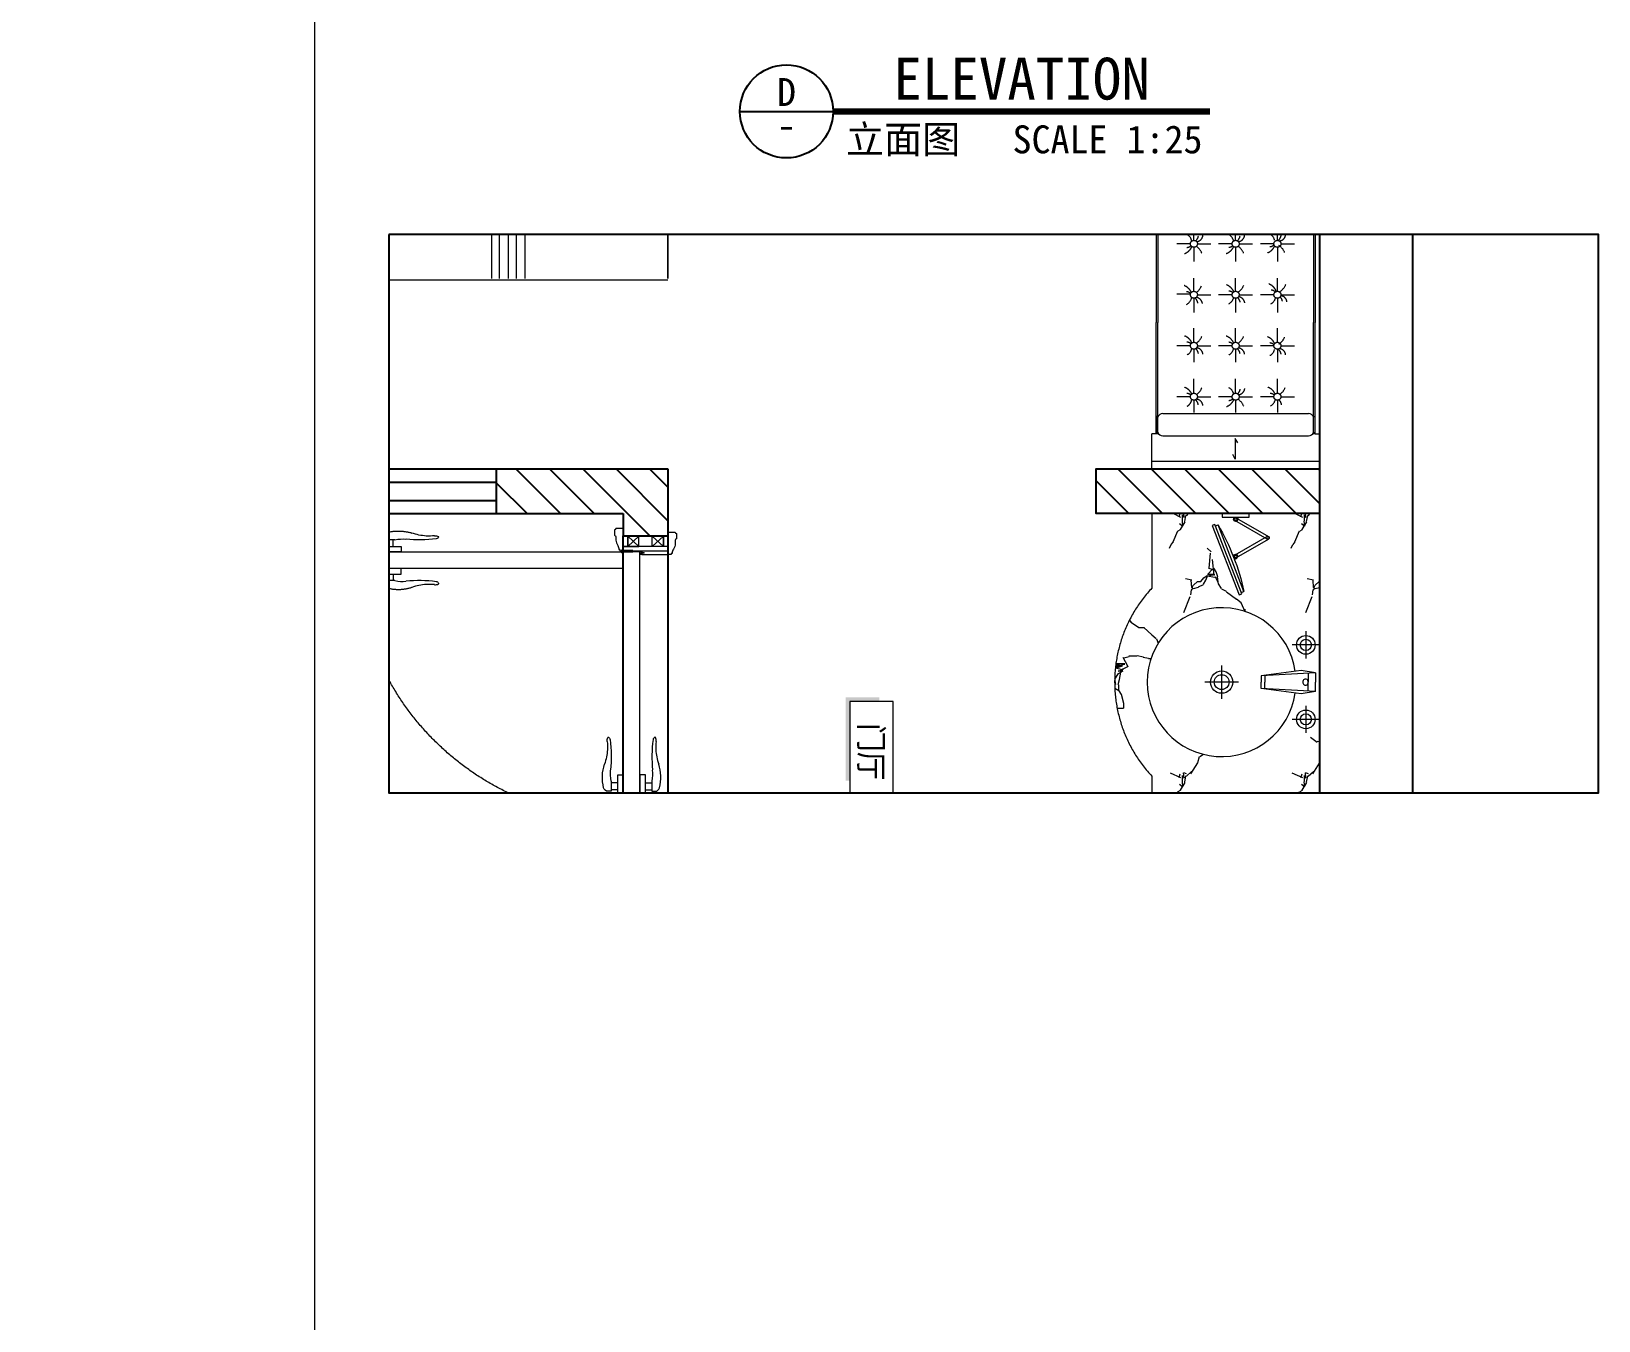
# Model space of a CAD drawing. Header units: millimetres. Extents: x 3162 to 221128, y -144913 to 11496.
# Drawn here: x 174537 to 178747, y -47414 to -43951 of the extents above; entities that cross this region are included whole.
import ezdxf
from ezdxf.enums import TextEntityAlignment as Align
from ezdxf.xclip import XClip

# ---------------------------------------------------------------- set-up
doc = ezdxf.new("R2010")
doc.units = ezdxf.units.MM
doc.header["$LTSCALE"] = 10
doc.header["$XCLIPFRAME"] = 2
for name, pattern in [('ACAD_ISO03W100', [30, 12, -18]), ('DASH', [8.89, 6.35, -2.54]), ('DOTE', [61.468, 50.8, -5.08, 0.508, -5.08]), ('HIDDEN', [9.525, 6.35, -3.175])]:
    doc.linetypes.add(name, pattern=pattern)
for name, color, linetype, lineweight in [('Drawing【图框、表格】', 150, 'Continuous', 0), ('FC-Doorsill【门槛线】', 8, 'Continuous', 0), ('FF-Door【门】', 51, 'Continuous', 0), ('FF-FIXT【洁具】', 31, 'Continuous', 0), ('FF-MT【门套】', 20, 'Continuous', 0), ('FF-Text【平面文字】', 2, 'Continuous', 0), ('FF-【活动成品家具】', 51, 'Continuous', 0), ('Hidden【虚线】', 136, 'DASH', 0)]:
    doc.layers.add(name, color=color, linetype=linetype, lineweight=lineweight)
doc.layers.add('WALL_NEW【新建墙体】', color=4, linetype='Continuous')
doc.layers.add('WALL【墙体】', color=7, linetype='Continuous')
doc.styles.add('文字', font='')
doc.styles.add('线上图名', font='simhei.ttf')
doc.styles.add('线下图名', font='simhei.ttf')
doc.styles.get('文字').set_extended_font_data('SimSun')

# ---------------------------------------------------------------- blocks, each defined once
blk = doc.blocks.new('*U173')
at = {"color": 2, "linetype": 'Continuous'}
blk.add_line((-27.26, 0), (-17.26, 0), dxfattribs=at)
blk.add_lwpolyline([(-17.26, 0, 0.7, 0.7, 0), (23.26, 0, 0.75, 0.75, 0)], format="xyseb", dxfattribs=at)
at = {"color": 150, "linetype": 'Continuous'}
blk.add_circle((-22.26, 0), 5, dxfattribs=at)
at = {"color": 2, "style": '线上图名', "flags": 8}
blk.add_attdef('EXISTING_PLAN', text='', height=4.5, dxfattribs=at).set_placement((3, 1.27), align=Align.CENTER)
at = {"color": 2, "style": '线下图名', "flags": 8}
blk.add_attdef('编号', text='', height=3, dxfattribs=at).set_placement((-22.26, 2.08), align=Align.MIDDLE)
blk.add_attdef('图号', text='', height=3, dxfattribs=at).set_placement((-22.26, -3.86), align=Align.BOTTOM_CENTER)
blk.add_attdef('图名1', text='', height=3, dxfattribs=at).set_placement((-15.86, -1.5), align=Align.TOP_LEFT)
blk.add_attdef('比例1', text='', height=3, dxfattribs=at).set_placement((22.44, -1.5), align=Align.TOP_RIGHT)
blk = doc.blocks.new('1500平10100181')
at = {"ltscale": 300}
for p, q in [((-1270.6, 991.6), (-770.6, 991.6)), ((-1270.6, 491.6), (-1270.6, 991.6)), ((-770.6, 991.6), (-770.6, 491.6)), ((-749, 1000), (603.1, 1000)), ((-749, 1000), (-749, 374.1)), ((603.1, 1000), (603.1, 320.9)), ((603.1, 1000), (603.1, 345.9)), ((-770.6, 491.6), (-1270.6, 491.6)), ((-1270.6, 491.6), (-770.6, 491.6)), ((-749, 374.1), (-775.9, 311.5)), ((-775.9, 311.5), (-740.1, 257.9)), ((-749, 271.3), (-749, -1000)), ((638.5, 243.1), (606, 239.9)), ((606, 239.9), (606, -999.7)), ((-749, -1000), (603.1, -1000)), ((603.1, -1000), (-749, -1000))]:
    blk.add_line(p, q, dxfattribs=at)
at = {"color": 8}
for p, q in [((-770.6, 491.6), (-770.6, 991.6)), ((-1020.6, 966.9), (-1020.6, 516.3)), ((-749, 958.2), (603.1, 958.2)), ((-570, 910.6), (-278, 946.4)), ((-278, 946.4), (-137.7, 883.8)), ((-39.2, 937.4), (32.4, 892.7)), ((-39.2, 937.4), (77.1, 928.5)), ((-39.2, 901.6), (-39.2, 937.4)), ((77.1, 928.5), (369.1, 964.2)), ((369.1, 964.2), (517.3, 901.6)), ((517.3, 901.6), (580, 928.5)), ((580, 928.5), (535.2, 758.6)), ((-686.4, 883.8), (-686.4, 919.5)), ((-686.4, 919.5), (-614.8, 874.8)), ((-686.4, 919.5), (-570, 910.6)), ((-137.7, 883.8), (-75, 910.6)), ((-75, 910.6), (-119.8, 740.7)), ((-21.3, 687.1), (-39.2, 901.6)), ((-668.5, 669.2), (-686.4, 883.8)), ((535.2, 758.6), (562.1, 561.9)), ((-1254.7, 741.6), (-786.5, 741.6)), ((-119.8, 740.7), (-92.9, 544)), ((-57.5, 551.6), (-21.3, 687.1)), ((-704.3, 535), (-668.5, 669.2)), ((-605.8, 587.2), (-703.4, 538.5)), ((-155.6, 552.9), (-516.3, 544)), ((-92.9, 544), (-155.6, 552.9)), ((14.5, 561.9), (-93.5, 548.4)), ((16.7, 588.7), (-72.8, 544)), ((130.8, 561.9), (14.5, 561.9)), ((560.7, 572.1), (130.8, 561.9)), ((486.3, 572.7), (485.7, 570.5)), ((562.1, 561.9), (486.3, 572.7)), ((-749, 383), (606.9, 508.2)), ((-632.7, 544), (-704.3, 535)), ((-516.3, 544), (-632.7, 544)), ((606.9, 508.2), (-48.2, 365.2)), ((-740.1, 257.9), (172.2, 347.3)), ((603.1, 345.9), (603.1, 320.9)), ((378.1, 329.4), (615.8, 320.5)), ((603.1, 320.9), (616.4, 320.9)), ((616.4, 320.9), (638.5, 243.1)), ((633.7, 248.9), (-740.1, 168.4)), ((-740.1, 168.4), (-360.8, 213.2)), ((229.7, -1000), (229.7, 227.8)), ((250.5, -1000), (250.5, 228.9)), ((274.6, -1000), (274.6, 230.2)), ((295.4, -1000), (295.4, 231.3)), ((319.4, -1000), (319.4, 232.6)), ((-320.9, -1000), (-320.9, 186.7)), ((-300.1, -1000), (-300.1, 187.8)), ((-276, -1000), (-276, 189)), ((-255.2, -1000), (-255.2, 190.1)), ((-231.2, -1000), (-231.2, 191.4)), ((-749, -526.3), (603.1, -526.3)), ((-749, -547.1), (603.1, -547.1)), ((-749, -571.3), (603.1, -571.3)), ((-749, -592.1), (603.1, -592.1)), ((-749, -616), (603.1, -616))]:
    blk.add_line(p, q, dxfattribs=at)
for radius in [175, 72.2]:
    blk.add_circle((-1020.6, 741.6), radius, dxfattribs=at)
blk = doc.blocks.new('hlw_3_1200_120')
for p, q in [((-0.5, 0.05), (0.5, 0.05)), ((-0.5, -0.05), (0.5, -0.05))]:
    blk.add_line(p, q)
at = {"linetype": 'HIDDEN', "ltscale": 15}
for p, q in [((-0.5, 0.0208), (0.5, 0.0208)), ((-0.5, -0.0208), (0.5, -0.0208))]:
    blk.add_line(p, q, dxfattribs=at)
blk = doc.blocks.new('贵妃椅22')
for p, q in [((100, 0), (100, 600)), ((100, 600), (228.7, 600)), ((127.1, 600), (127.1, 0)), ((228.7, 600), (228.7, 585)), ((228.7, 585), (228.7, 585)), ((228.7, 585), (825, 585)), ((228.7, 585), (228.7, 576)), ((234, 579), (287.5, 579)), ((244.8, 579), (825, 579)), ((1223.7, 585), (825, 585)), ((1164.9, 579), (825, 579)), ((1218.4, 579), (1164.9, 579)), ((1350, 600), (1223.7, 600)), ((1223.7, 585), (1223.7, 600)), ((1223.7, 585), (1223.7, 585)), ((1223.7, 585), (1223.7, 576)), ((1322.9, 600), (1322.9, 0)), ((1350, 0), (1350, 600)), ((243.4, 15), (825, 15)), ((244.8, 21), (825, 21)), ((1164.9, 21), (825, 21)), ((1223.7, 15), (825, 15)), ((1218.2, 21), (1164.9, 21)), ((1223.7, 24), (1223.7, 15)), ((1223.7, 15), (1223.7, 0)), ((100, 0), (228.7, 0)), ((1350, 0), (1223.7, 0))]:
    blk.add_line(p, q)
at = {"color": 8, "ltscale": 150}
for p, q in [((220.9, 39.5), (220.9, 560.5)), ((300.9, 39.5), (300.9, 560.5)), ((1151.5, 39.5), (1151.5, 560.5)), ((1231.6, 39.5), (1231.6, 560.5)), ((158.9, 307.5), (142.9, 298.6)), ((142.9, 298.6), (208.4, 298.6)), ((208.4, 298.6), (192.4, 289.7)), ((1256.3, 307.5), (1240.3, 298.6)), ((1240.3, 298.6), (1314.6, 298.6)), ((1314.6, 298.6), (1298.6, 289.7))]:
    blk.add_line(p, q, dxfattribs=at)
at = {"color": 8, "linetype": 'HIDDEN', "ltscale": 150}
for p, q in [((361.2, 462), (361.2, 510.4)), ((543.7, 462), (543.7, 510.4)), ((726.2, 462), (726.2, 510.4)), ((908.7, 462), (908.7, 510.4)), ((1091.2, 462), (1091.2, 510.4)), ((348.7, 449.5), (304.9, 449.5)), ((373.7, 449.5), (424.7, 449.5)), ((531.2, 449.5), (484.8, 449.5)), ((556.2, 449.5), (607.2, 449.5)), ((713.7, 449.5), (667.3, 449.5)), ((738.7, 449.5), (789.8, 449.5)), ((896.2, 449.5), (845.2, 449.5)), ((921.2, 449.5), (967.6, 449.5)), ((1078.7, 449.5), (1027.7, 449.5)), ((1103.7, 449.5), (1147.6, 449.5)), ((361.2, 437), (361.2, 388.8)), ((543.7, 437), (543.7, 388.8)), ((726.2, 437), (726.2, 388.8)), ((908.7, 437), (908.7, 388.8)), ((1091.2, 437), (1091.2, 388.8)), ((361.2, 312.5), (361.2, 360.8)), ((543.7, 312.5), (543.7, 360.8)), ((726.2, 312.5), (726.2, 360.8)), ((908.7, 312.5), (908.7, 360.8)), ((1091.2, 312.5), (1091.2, 360.8)), ((348.7, 300), (304.9, 300)), ((361.2, 287.5), (361.2, 239.1)), ((373.7, 300), (424.7, 300)), ((531.2, 300), (484.8, 300)), ((543.7, 287.5), (543.7, 239.1)), ((556.2, 300), (607.2, 300)), ((713.7, 300), (667.3, 300)), ((726.2, 287.5), (726.2, 239.1)), ((738.7, 300), (789.8, 300)), ((896.2, 300), (845.2, 300)), ((908.7, 287.5), (908.7, 239.1)), ((921.2, 300), (967.6, 300)), ((1078.7, 300), (1027.7, 300)), ((1091.2, 287.5), (1091.2, 239.1)), ((1103.7, 300), (1147.6, 300)), ((361.2, 163), (361.2, 211.2)), ((543.7, 163), (543.7, 211.2)), ((726.2, 163), (726.2, 211.2)), ((908.7, 163), (908.7, 211.2)), ((1091.2, 163), (1091.2, 211.2)), ((348.7, 150.5), (304.9, 150.5)), ((361.2, 138), (361.2, 89.6)), ((373.7, 150.5), (424.7, 150.5)), ((531.2, 150.5), (484.8, 150.5)), ((543.7, 138), (543.7, 89.6)), ((556.2, 150.5), (607.2, 150.5)), ((713.7, 150.5), (667.3, 150.5)), ((724.6, 138), (724.6, 89.6)), ((738.7, 150.5), (789.8, 150.5)), ((896.2, 150.5), (845.2, 150.5)), ((908.7, 138), (908.7, 89.6)), ((921.2, 150.5), (967.6, 150.5)), ((1078.7, 150.5), (1027.7, 150.5)), ((1091.2, 138), (1091.2, 89.6)), ((1103.7, 150.5), (1147.6, 150.5))]:
    blk.add_line(p, q, dxfattribs=at)
at = {"linetype": 'HIDDEN', "ltscale": 150}
for p, q in [((228.7, 24), (228.7, 15)), ((243.4, 15), (228.7, 15)), ((228.7, 15), (228.7, 0)), ((234.2, 21), (287.5, 21))]:
    blk.add_line(p, q, dxfattribs=at)
for points in [[(234.2, 585), (234.2, 585), (287.5, 585)], [(1218.2, 585), (1218.2, 585), (1164.9, 585)], [(1164.9, 15), (1164.9, 15), (1218.2, 15)]]:
    blk.add_lwpolyline(points)
blk.add_lwpolyline([(287.5, 15), (287.5, 15), (234.2, 15)], dxfattribs=at)
at = {"color": 8, "linetype": 'HIDDEN', "ltscale": 150}
for centre in [(361.2, 449.5), (543.7, 449.5), (726.2, 449.5), (908.7, 449.5), (1091.2, 449.5), (361.2, 300), (543.7, 300), (726.2, 300), (908.7, 300), (1091.2, 300), (361.2, 150.5), (543.7, 150.5), (726.2, 150.5), (908.7, 150.5), (1091.2, 150.5)]:
    blk.add_circle(centre, 12.5, dxfattribs=at)
at = {"color": 8, "ltscale": 150}
for centre, start, end in [((241, 560.1), 110.2225, 178.8395), ((280.7, 560.1), 1.1605, 69.7775), ((1171.7, 560.1), 110.2225, 178.8395), ((1211.4, 560.1), 1.1605, 69.7775), ((1171.7, 39.9), 181.1605, 249.7775), ((1211.4, 39.9), 290.2225, 358.8395)]:
    blk.add_arc(centre, 20.1, start, end, dxfattribs=at)
for centre, radius, start, end in [((235.4, 582), 3.24, 111.9991, 248.0009), ((287.1, 582), 3.03, 278.6164, 81.3836), ((1165.4, 582), 3.03, 98.6164, 261.3836), ((1217, 582), 3.24, 291.9991, 68.0009), ((1216.6, 18), 3.38, 297.5622, 62.4378)]:
    blk.add_arc(centre, radius, start, end)
at = {"color": 8, "linetype": 'HIDDEN', "ltscale": 150}
for centre, radius, start, end in [((293.3, 410.9), 75.5, 38.7826, 66.1947), ((390, 458.6), 25.2, 96.8606, 173.3873), ((390.7, 435.6), 32.3, 100.3351, 132.5443), ((508.5, 454), 25.2, 6.6127, 83.1394), ((507.7, 431), 32.3, 45.2011, 79.6649), ((591.1, 430.5), 47.7, 110.1645, 149.5653), ((665.5, 423.9), 60.6, 33.1364, 67.7212), ((754.6, 458.7), 25.2, 96.8606, 173.3873), ((755.4, 435.7), 32.3, 100.3351, 132.3103), ((861.3, 430.5), 47.7, 30.4347, 69.8355), ((943.9, 454), 25.2, 96.8606, 173.3873), ((944.7, 431), 32.3, 100.3351, 134.7989), ((1042.3, 432.3), 47.7, 33.0642, 69.8355), ((1125.7, 432.7), 32.3, 100.3351, 134.7989), ((364.3, 403.1), 44.6, 109.3862, 160.2225), ((364.4, 426.8), 19.7, 131.0371, 180.2276), ((361.9, 413), 31.4, 26.9285, 71.7471), ((536.6, 408.3), 31.4, 101.2702, 153.0715), ((533.6, 422.1), 20.2, 0.0573, 44.8765), ((534.1, 398.4), 44.6, 19.79, 67.6956), ((728.8, 403.3), 44.4, 108.8945, 160.2612), ((728.9, 427), 19.6, 130.1019, 180.3339), ((730.6, 412), 31.4, 26.9285, 78.7298), ((918.3, 398.4), 44.6, 112.3044, 160.21), ((918.9, 422.1), 20.2, 135.1235, 179.9427), ((915.8, 408.3), 31.4, 26.9285, 78.7298), ((1099.3, 400.2), 44.6, 112.3044, 160.21), ((1099.9, 423.8), 20.2, 135.1235, 179.9427), ((1093.3, 407.1), 35.9, 28.5639, 77.2041), ((367, 252.4), 44.6, 112.3044, 160.21), ((310, 284.5), 47.7, 30.4347, 69.8355), ((367.5, 276), 20.2, 135.1235, 179.9427), ((392.6, 307.9), 25.2, 96.8606, 173.3873), ((393.4, 284.9), 32.3, 100.3351, 134.7989), ((364.5, 262.2), 31.4, 26.9285, 78.7298), ((539, 261.3), 31.4, 101.2702, 153.0715), ((510.9, 306.9), 25.2, 6.6127, 83.1394), ((510.1, 283.9), 32.3, 45.2011, 79.6649), ((535.9, 275), 20.2, 0.0573, 44.8765), ((593.5, 283.5), 47.7, 110.1645, 149.5653), ((536.5, 251.4), 44.6, 19.79, 67.6956), ((732.6, 251.9), 44.6, 112.3044, 160.21), ((675.7, 284), 47.7, 30.4347, 69.8355), ((733.2, 275.6), 20.2, 135.1235, 179.9427), ((758.3, 307.5), 25.2, 96.8606, 173.3873), ((759, 284.5), 32.3, 100.3351, 134.7989), ((730.2, 261.8), 31.4, 26.9285, 78.7298), ((915.9, 251.4), 44.6, 112.3044, 160.21), ((858.9, 283.5), 47.7, 30.4347, 69.8355), ((916.5, 275), 20.2, 135.1235, 179.9427), ((941.5, 306.9), 25.2, 96.8606, 173.3873), ((942.3, 283.9), 32.3, 100.3351, 134.7989), ((913.5, 261.3), 31.4, 26.9285, 78.7298), ((1087.3, 261.8), 31.4, 101.2702, 153.0715), ((1059.2, 307.5), 25.2, 6.6127, 83.1394), ((1058.4, 284.5), 32.3, 45.2011, 79.6649), ((1084.2, 275.6), 20.2, 0.0573, 44.8765), ((1141.8, 284), 47.7, 110.1645, 149.5653), ((1084.8, 251.9), 44.6, 19.79, 67.6956), ((295.9, 101.3), 82.6, 44.6784, 65.6546), ((396.1, 155.2), 25.2, 96.8606, 173.3873), ((511.2, 157.6), 25.2, 6.6127, 83.1394), ((593.8, 134.1), 47.7, 110.1645, 149.5653), ((678.1, 132.3), 47.7, 34.4668, 69.8355), ((760.7, 155.8), 25.2, 96.8606, 173.3873), ((858.7, 134.1), 47.7, 30.4347, 69.8355), ((941.3, 157.6), 25.2, 96.8606, 173.3873), ((1044.2, 137), 44.5, 30.4146, 70.5571), ((1125.2, 157.6), 25.2, 96.8606, 173.3873), ((370.5, 99.7), 44.6, 112.3044, 160.21), ((366.9, 124.2), 16.1, 119.5243, 182.9039), ((361.2, 103.8), 40.3, 29.8041, 75.717), ((396.9, 132.2), 32.3, 100.3351, 134.7989), ((539.2, 111.9), 31.4, 101.2702, 153.0715), ((510.4, 134.6), 32.3, 45.2011, 79.6649), ((536.2, 125.7), 20.2, 0.0573, 44.8765), ((536.8, 102), 44.6, 19.79, 67.6956), ((735.1, 100.2), 44.6, 112.9635, 160.21), ((735.7, 123.9), 20.2, 135.1235, 179.9427), ((727.1, 105.5), 38.5, 29.3365, 76.332), ((761.5, 132.8), 32.3, 100.3351, 134.7989), ((915.6, 102), 44.6, 112.3044, 160.21), ((916.2, 125.7), 20.2, 135.1235, 179.9427), ((942, 134.6), 32.3, 100.3351, 134.7989), ((913.2, 111.9), 31.4, 26.9285, 78.7298), ((1099.6, 102), 44.6, 114.1123, 160.21), ((1098.7, 126), 18.8, 134.7158, 180.8182), ((1098.2, 112.8), 30.1, 26.3241, 84.5443), ((1127.3, 130.8), 36.2, 101.2816, 134.234), ((241, 39.9), 20.1, 181.1605, 249.7775), ((280.7, 39.9), 20.1, 290.2225, 358.8395)]:
    blk.add_arc(centre, radius, start, end, dxfattribs=at)
at = {"linetype": 'HIDDEN', "ltscale": 150}
for centre, radius, start, end in [((235.8, 18), 3.38, 117.5622, 242.4378), ((287, 18), 3.04, 279.6337, 80.3663), ((1165.4, 18), 3.04, 99.6337, 260.3663)]:
    blk.add_arc(centre, radius, start, end, dxfattribs=at)
blk = doc.blocks.new('*U51')
at = {"color": 150}
blk.add_lwpolyline([(-5.38, -2.34), (5.38, -2.34), (5.38, 2.33), (-5.38, 2.33), (-5.38, -2.34)], dxfattribs=at)
at = {"color": 150, "ltscale": 4}
for points in [[(-5.38, 0.83), (-5.83, 0.83), (-5.38, -2.34), (-5.83, -2.79)], [(3.13, -2.34), (3.13, -2.79), (-5.38, -2.34), (-5.83, -2.79)]]:
    blk.add_solid(points, dxfattribs=at)
at = {"color": 2, "ltscale": 4, "style": '文字', "width": 0.9, "flags": 8}
blk.add_attdef('功能区文字', text='', height=2.5, dxfattribs=at).set_placement((0.01, -0.03), align=Align.MIDDLE_CENTER)
blk = doc.blocks.new('洗手台40')
at = {"color": 8}
for p, q in [((231.3, 300), (158.3, 300)), ((194.8, 336.5), (194.8, 263.5)), ((-31.3, 245.1), (-31.3, 154.9)), ((182.2, 231.4), (74.6, 216.7)), ((221.1, 225), (74.6, 216.7)), ((74.6, 216.7), (74.6, 200)), ((84.7, 217.2), (84.7, 200)), ((221.1, 225), (182.2, 231.4)), ((201.4, 223.9), (201.4, 200)), ((221.1, 225), (221.1, 200)), ((13.8, 200), (-76.3, 200)), ((74.6, 183.3), (74.6, 200)), ((221.1, 175), (74.6, 183.3)), ((182.2, 168.6), (74.6, 183.3)), ((84.7, 182.8), (84.7, 200)), ((221.1, 175), (182.2, 168.6)), ((201.4, 176.1), (201.4, 200)), ((221.1, 175), (221.1, 200)), ((194.8, 136.5), (194.8, 63.5)), ((231.3, 100), (158.3, 100))]:
    blk.add_line(p, q, dxfattribs=at)
for centre, radius in [((194.8, 300), 25), ((194.8, 300), 15), ((-31.3, 200), 30), ((-31.3, 200), 20), ((194.8, 100), 25), ((194.8, 100), 15)]:
    blk.add_circle(centre, radius, dxfattribs=at)
blk.add_arc((-31.3, 200), 200, 8.4238, 351.5762)
for centre, start, end in [((194, 201.2), 350.5252, 189.4748), ((194, 198.8), 170.5252, 9.4748)]:
    blk.add_arc(centre, 7.19, start, end, dxfattribs=at)
blk = doc.blocks.new('刮须镜平面')
at = {"color": 0, "ltscale": 0.4}
for p, q in [((-118.2, 1.9), (-68.3, 88.4)), ((-61.6, 84.6), (-111.6, -1.9)), ((-68.3, 84.6), (-18.3, -1.9)), ((-11.7, 1.9), (-61.6, 88.4)), ((-218.4, 9.3), (-215.7, 16.4)), ((-32.2, -63), (-218.4, 9.3)), ((-215.7, 16.4), (-29.4, -55.8)), ((-212.1, 15), (-209.3, 22.2)), ((-209.3, 22.2), (-30.2, -47.3)), ((-122.3, -3.3), (-120.3, 2.1)), ((-9.2, 5.8), (-15, 5.8)), ((-9.2, 36.5), (0, 36.5)), ((-9.2, -36.5), (-9.2, 36.5)), ((0, 36.5), (0, -36.5)), ((-111.6, -7.5), (-109.5, -2.1)), ((-9.2, -5.8), (-15, -5.8)), ((0, -36.5), (-9.2, -36.5)), ((-33, -54.4), (-30.2, -47.3)), ((-29.4, -55.8), (-32.2, -63))]:
    blk.add_line(p, q, dxfattribs=at)
for centre in [(-64.9, 86.5), (-114.9, 0), (-15, 0)]:
    blk.add_circle(centre, 3.07, dxfattribs=at)
for centre, radius, start, end in [((-64.9, 86.5), 3.84, 30, 210), ((-64.9, 86.5), 3.84, 330, 150), ((-335.4, -568.2), 603.7, 59.6373, 77.9472), ((-114.9, 0), 5.76, 338.7922, 158.7922), ((-114.9, 0), 3.84, 150, 330), ((-15, 0), 5.76, 90, 270), ((-15, 0), 3.84, 210, 30)]:
    blk.add_arc(centre, radius, start, end, dxfattribs=at)
blk = doc.blocks.new('门套线03')
at = {"ltscale": 100}
blk.add_lwpolyline([(60, 0), (60, 19.7, -0.339185), (56.6, 23.1), (42, 23.1, -0.360475), (38.5, 19.7), (29.2, 19.7, 0.137802), (14.5, 14.7, -0.16589), (3.4, 11.9), (3.4, 8.7), (0, 8.7), (0, 0)], format="xyb", close=True, dxfattribs=at)
blk = doc.blocks.new('HL_Door_Hinge')
at = {"color": 0, "linetype": 'DOTE', "ltscale": 0.04}
for p, q in [((-4, 3), (4, 3)), ((0, -1), (0, 7))]:
    blk.add_line(p, q, dxfattribs=at)
at = {"color": 0, "linetype": 'DASH', "ltscale": 5}
for p, q in [((-2, -26), (-2, 0.8)), ((-0.5, -26), (-0.5, 0)), ((0.5, -26), (0.5, 0)), ((2, -26), (2, 0.8)), ((-0.5, -26), (-2, -26)), ((0.5, -26), (2, -26))]:
    blk.add_line(p, q, dxfattribs=at)
for radius in [3, 2]:
    blk.add_circle((0, 3), radius, dxfattribs=at)
blk = doc.blocks.new('HL_Door_Seal')
at = {"color": 0}
for p, q in [((5, 0), (-5, 0)), ((-1, 6), (-0.5, 6.5)), ((-1, 6), (-0.5, 6)), ((-1, 5.5), (-0.5, 6)), ((-1, 5.5), (-0.5, 5.5)), ((-1, 5), (-0.5, 5.5)), ((-1, 4.5), (-0.5, 5)), ((-1, 5), (-0.5, 5)), ((-1, 4.5), (-0.5, 4.5)), ((-1, 4), (-0.5, 4.5)), ((-1, 4), (-0.5, 4)), ((-1, 3.5), (-0.5, 4)), ((-1, 3.5), (-0.5, 3.5)), ((-1, 3), (-0.5, 3.5)), ((-1, 3), (-0.5, 3)), ((-1, 2.5), (-0.5, 3)), ((-1, 2.5), (-0.5, 2.5)), ((-1, 2), (-0.5, 2.5)), ((-1, 2), (-0.5, 2)), ((-1, 1.5), (-0.5, 2)), ((-1, 1.5), (-0.5, 1.5)), ((-1, 1), (-0.5, 1.5)), ((-1, 1), (-0.5, 1)), ((-1, 0.5), (-0.5, 1)), ((-1, 0.5), (-0.5, 0.5)), ((-1, 0), (-0.5, 0.5)), ((-0.5, 6.5), (0.5, 6.5)), ((1, 6), (0.5, 6.5)), ((1, 6), (0.5, 6)), ((1, 5.5), (0.5, 6)), ((1, 5.5), (0.5, 5.5)), ((1, 5), (0.5, 5.5)), ((1, 5), (0.5, 5)), ((1, 4.5), (0.5, 5)), ((1, 4.5), (0.5, 4.5)), ((1, 4), (0.5, 4.5)), ((1, 4), (0.5, 4)), ((1, 3.5), (0.5, 4)), ((1, 3.5), (0.5, 3.5)), ((1, 3), (0.5, 3.5)), ((1, 3), (0.5, 3)), ((1, 2.5), (0.5, 3)), ((1, 2.5), (0.5, 2.5)), ((1, 2), (0.5, 2.5)), ((1, 2), (0.5, 2)), ((1, 1.5), (0.5, 2)), ((1, 1.5), (0.5, 1.5)), ((1, 1), (0.5, 1.5)), ((1, 1), (0.5, 1)), ((1, 0.5), (0.5, 1)), ((1, 0.5), (0.5, 0.5)), ((1, 0), (0.5, 0.5))]:
    blk.add_line(p, q, dxfattribs=at)
blk.add_lwpolyline([(-3.9, -1, 0.774597), (3.9, -1)], format="xyb", close=True, dxfattribs=at)
blk.add_arc((0, 0), 5, 180, 0.0005, dxfattribs=at)
blk = doc.blocks.new('门把手02')
at = {"color": 250}
for p, q in [((-30.4, 14.6), (-15.2, 14.6)), ((-30.4, 0), (-30.4, 14.6)), ((30.4, 0), (-30.4, 0)), ((-15.2, 14.6), (19.6, 14.6)), ((-15.2, 14.6), (19.6, 14.6)), ((-13.5, 32.2), (-13.5, 40.9)), ((12.9, 32.2), (-13.5, 32.2)), ((-9.4, 14.6), (-9.4, 32.2)), ((9.4, 14.6), (9.4, 32.2)), ((19.6, 14.6), (30.4, 14.6)), ((30.4, 14.6), (30.4, 0))]:
    blk.add_line(p, q, dxfattribs=at)
at = {"color": 250, "extrusion": (0, 0, -1)}
for centre, major_axis, start_param, end_param in [((-1.3, 40.9), (-8.59, 8.59), 5.497787, 6.813202), ((23.4, -64.1), (-0.1, 120), -0.233047, 0.306451), ((107.8, 189.2), (1.8, 147), 3.194781, 3.464277), ((105.2, 172), (-91.7, 91.7), 3.813778, 3.981187), ((122.5, 24), (-13.7, 13.7), 0.647464, 1.248663), ((12.9, 37.2), (3.58, 3.58), 2.124304, 2.356194), ((33.8, -51.4), (0, 86), -0.231441, 0.114669), ((79.3, 368.4), (-0.1, 336.3), 3.005111, 3.247916), ((124, 43.6), (5.92, 5.92), 1.238085, 2.228964), ((130.6, 40.4), (-0.729, 0.729), 1.325662, 2.819982)]:
    blk.add_ellipse(centre, major_axis=major_axis, ratio=1, start_param=start_param, end_param=end_param, dxfattribs=at)
blk = doc.blocks.new('hld_1_722.134_120_门把手02_门套线03_45_0_0_3_40_0_1_1')
at = {"layer": 'FC-Doorsill【门槛线】'}
for p, q in [((-0.5, 0.0748), (0.5, 0.0748)), ((-0.5, -0.0748), (0.5, -0.0748))]:
    blk.add_line(p, q, dxfattribs=at)
at = {"layer": 'FF-Door【门】'}
blk.add_lwpolyline([(-0.447, 0.0748), (-0.3909, 0.0748), (-0.3909, 0.9688), (-0.447, 0.9688)], close=True, dxfattribs=at)
at = {"layer": 'FF-Door【门】', "color": 250, "linetype": 'ACAD_ISO03W100', "ltscale": 0.104167}
blk.add_lwpolyline([(-0.447, 0.0748), (0.447, 0.0748), (0.447, 0.0187), (-0.447, 0.0187)], close=True, dxfattribs=at)
at = {"layer": 'FF-Door【门】', "color": 8, "linetype": 'HIDDEN', "ltscale": 60}
blk.add_arc((-0.447, 0.0748), 0.894, 0, 90, dxfattribs=at)
at = {"layer": 'FF-MT【门套】', "color": 250}
for p, q in [((-0.4651, 0.0598), (-0.5, 0.0224)), ((-0.4651, 0.0224), (-0.5, 0.0598)), ((0.4651, 0.0598), (0.5, 0.0224)), ((0.4651, 0.0224), (0.5, 0.0598)), ((-0.5, -0.0224), (-0.4651, -0.0598)), ((-0.5, -0.0598), (-0.4651, -0.0224)), ((0.5, -0.0224), (0.4651, -0.0598)), ((0.5, -0.0598), (0.4651, -0.0224))]:
    blk.add_line(p, q, dxfattribs=at)
for points in [[(-0.5, 0.0748), (-0.4651, 0.0748), (-0.4651, 0.0598), (-0.5, 0.0598)], [(-0.4651, 0.0598), (-0.4651, 0.0224), (-0.5, 0.0224), (-0.5, 0.0598)], [(-0.4651, 0.0748), (-0.4501, 0.0748), (-0.4501, -0.0748), (-0.4651, -0.0748)], [(0.4651, 0.0748), (0.4501, 0.0748), (0.4501, -0.0748), (0.4651, -0.0748)], [(0.5, 0.0748), (0.4651, 0.0748), (0.4651, 0.0598), (0.5, 0.0598)], [(0.4651, 0.0598), (0.4651, 0.0224), (0.5, 0.0224), (0.5, 0.0598)], [(-0.5, -0.0224), (-0.5, -0.0598), (-0.4651, -0.0598), (-0.4651, -0.0224)], [(0.5, -0.0224), (0.5, -0.0598), (0.4651, -0.0598), (0.4651, -0.0224)], [(-0.5, -0.0748), (-0.4651, -0.0748), (-0.4651, -0.0598), (-0.5, -0.0598)], [(0.5, -0.0748), (0.4651, -0.0748), (0.4651, -0.0598), (0.5, -0.0598)]]:
    blk.add_lwpolyline(points, close=True, dxfattribs=at)
at = {"layer": 'FF-MT【门套】'}
for points in [[(-0.5, 0.0748), (-0.4501, 0.0748), (-0.4501, 0.0125), (-0.4377, 0.0125), (-0.4377, -0.0748), (-0.5, -0.0748)], [(0.5, 0.0748), (0.4501, 0.0748), (0.4501, 0.0125), (0.4377, 0.0125), (0.4377, -0.0748), (0.5, -0.0748)]]:
    blk.add_lwpolyline(points, close=True, dxfattribs=at)
at = {"layer": 'FF-Door【门】', "color": 250, "yscale": 0.001246673720702, "zscale": 0.001246673720702}
for name, p, xscale, rotation in [('门把手02', (-0.447, 0.8566), -0.001246673720702, 90.00000000000593), ('门把手02', (-0.3909, 0.8566), 0.001246673720702, 270.0000000000178), ('HL_Door_Seal', (-0.4439, 0.0125), 0.001246673720702, 180.0000000000119), ('HL_Door_Seal', (0.4439, 0.0125), -0.001246673720702, 180)]:
    blk.add_blockref(name, p, dxfattribs=dict(at, xscale=xscale, rotation=rotation))
at = {"layer": 'FF-Door【门】', "color": 250, "zscale": 0.001246673720702}
for name, p, xscale, yscale in [('门把手02', (0.3379, 0.0748), -0.001246673720702, 0.001246673720702), ('HL_Door_Hinge', (-0.4486, 0.0748), 0.001246673720702, 0.001246673720702), ('门把手02', (0.3379, 0.0187), -0.001246673720702, -0.001246673720702)]:
    blk.add_blockref(name, p, dxfattribs=dict(at, xscale=xscale, yscale=yscale))
at = {"layer": 'FF-MT【门套】', "zscale": 0.001246673720702}
for p, xscale, yscale in [((-0.4501, 0.0748), -0.001246673720702, 0.001246673720702), ((0.4501, 0.0748), 0.001246673720702, 0.001246673720702), ((-0.4377, -0.0748), -0.001246673720702, -0.001246673720702), ((0.4377, -0.0748), 0.001246673720702, -0.001246673720702)]:
    blk.add_blockref('门套线03', p, dxfattribs=dict(at, xscale=xscale, yscale=yscale))
blk = doc.blocks.new('海龙_05140578')
at = {"layer": 'FF-FIXT【洁具】'}
h = blk.add_hatch(dxfattribs=at)
h.set_pattern_fill('AA大理石深SC800', color=8, scale=700, pattern_type=2)
h.set_pattern_definition([(177.769103, (2571252.35, -1700551.014), (-700.00002183, -2.69e-05), [40.03034, -8366.3405]), (28.1136392, (2571232.35, -1700513.616), (700.0000028, 327.23196765), [26.45461, -5529.00824]), (76.6298055, (2571232.35, -1700460.636), (-1.05e-05, 327.2319275), [14.41496, -3012.71901]), (106.992819, (2571235.68, -1700437.26), (6.7e-06, 327.2319222), [11.40566, -2383.78875]), (21.8355897, (2571232.35, -1700413.89), (699.99999517, 327.2319006), [25.13679, -5253.58526]), (17.3096175, (2571235.68, -1700407.66), (700.0000145, 327.231969), [10.47438, -2189.14444]), (162.690382, (2571212.35, -1700549.46), (-700.0000325, 327.231908), [20.94876, -2178.67006]), (125.490837, (2571192.35, -1700543.22), (-4.3e-05, 327.231901), [17.22434, -1188.48149]), (162.690382, (2571182.35, -1700529.2), (-700.0000325, 327.231908), [10.47438, -2189.14444]), (136.925518, (2571172.35, -1700526.08), (-2e-05, 327.23191), [22.8165, -935.47517]), (3.3442344, (2571129.018, -1700512.058), (700.000013, 4.667e-05), [26.71214, -5582.84048]), (10.5914065, (2571112.35, -1700515.174), (1400.000031, 327.2319727), [16.95554, -3543.70772]), (0, (2571102.35, -1700515.17), (700, 327.23194), [10, -689.99994]), (103.370194, (2571232.35, -1700513.616), (-5.48e-05, 327.2319113), [14.41489, -3012.71901]), (90, (2571229, -1700499.6), (700, -4e-14), [10.90773, -316.32419]), (90, (2571229, -1700488.7), (700, -4e-14), [10.90773, -316.32419]), (78.995121, (2571229.02, -1700477.776), (-2.72e-05, 327.2319559), [17.46185, -3649.52189]), (90, (2571232.35, -1700426.35), (700, -4e-14), [12.46598, -314.76592]), (6.6658365, (2571222.35, -1700409.21), (699.9999705, 1.27e-05), [13.42411, -2805.63262]), (160.679045, (2571222.35, -1700409.21), (-699.9999937, 327.231933), [14.12908, -2952.97835]), (47.485996, (2570939.02, -1700614.9), (700.0000005, 654.4639248), [14.79793, -3092.76646]), (6.1571803, (2570949.018, -1700603.995), (2800.00001973, 327.23192843), [43.58473, -9109.2134]), (31.9352432, (2570992.35, -1700599.32), (699.9999716, 327.2319319), [11.78345, -2462.74511]), (19.3209546, (2571002.35, -1700593.09), (699.999996, 327.2319281), [14.12908, -2952.97835]), (8.8568723, (2571015.68, -1700588.41), (699.9999635, 5.46e-05), [20.24134, -2105.10111]), (30.29957, (2571035.684, -1700585.295), (700.0000166, 327.2319738), [15.44284, -3227.55244]), (61.8626245, (2571049.02, -1700577.5), (-3.7e-05, 327.231936), [14.13664, -1470.21231]), (52.9473395, (2571055.684, -1700565.038), (700.00000455, 981.6958246), [33.192334, -6937.19747]), (51.263996, (2571075.684, -1700538.55), (699.999997, 981.6958529), [15.98128, -3340.08304]), (25.054876, (2571085.68, -1700526.08), (700, -3e-06), [36.79571, -735.91427]), (47.485996, (2571119.02, -1700510.5), (700.0000005, 654.4639248), [14.79793, -3092.76646]), (31.9352432, (2571129.02, -1700499.59), (699.9999716, 327.2319319), [11.78345, -2462.74511]), (56.6470201, (2571139.018, -1700493.36), (700.0000012, 981.6958188), [24.25143, -5068.55181]), (90, (2571152.35, -1700473.1), (700, -4e-14), [15.582476, -311.64945]), (47.485996, (2571152.35, -1700457.52), (700.0000005, 654.4639248), [29.59586, -3077.96853]), (47.485996, (2571172.35, -1700435.704), (700.0000005, 654.4639248), [14.79793, -3092.76646]), (19.3209546, (2571182.35, -1700424.796), (699.999996, 327.2319281), [14.12908, -2952.97835]), (56.2378233, (2571195.684, -1700420.12), (699.99996254, 981.69585345), [29.98968, -6267.84088]), (25.054876, (2571015.68, -1700594.64), (700, -3e-06), [14.71827, -757.99171]), (80.6556929, (2571012.35, -1700614.9), (2.62e-05, 327.2319152), [20.52967, -4290.69354]), (160.679045, (2571025.684, -1700619.58), (-699.9999937, 327.231933), [14.12908, -2952.97835]), (148.064756, (2571035.68, -1700625.81), (-699.999967, 327.2319416), [11.78345, -2462.74511]), (115.424913, (2571042.35, -1700639.834), (-700.000029, 1636.1597197), [15.52817, -3245.38277]), (103.370194, (2571045.684, -1700653.86), (-5.48e-05, 327.2319113), [14.41489, -3012.71901]), (144.961427, (2571052.35, -1700658.53), (-700.0000265, 654.4638884), [8.14233, -1701.74844]), (173.334163, (2571065.684, -1700660.09), (-699.9999705, 1.88e-05), [13.42411, -2805.63262]), (158.418473, (2571109.018, -1700677.232), (-4199.99999472, 1636.15974199), [46.60026, -9739.4493]), (78.995121, (2571022.35, -1700675.674), (-2.72e-05, 327.2319559), [17.46185, -3649.52189]), (4.4550498, (2571025.684, -1700658.533), (700.0000104, 4.37e-05), [20.0606, -4192.66778]), (154.945124, (2571045.68, -1700656.97), (-700, -9e-07), [7.35917, -765.35081]), (132.514004, (2571039.02, -1700653.86), (-699.9999993, 654.463926), [14.79793, -3092.76646]), (90, (2571029, -1700642.95), (700, -4e-14), [9.34949, -317.88246]), (142.076999, (2571029.02, -1700633.6), (-700.0000235, 654.463844), [12.67686, -2649.46857]), (125.490837, (2571019.02, -1700625.81), (-4.3e-05, 327.231901), [11.48294, -1194.22296]), (99.344307, (2571012.35, -1700616.46), (-2.57e-05, 327.2319152), [20.5296, -4290.69354]), (90, (2571009, -1700614.9), (700, -4e-14), [18.69897, -308.53291]), (136.925518, (2571009.02, -1700614.9), (-2e-05, 327.23191), [18.2532, -940.03847]), (70.3775316, (2570992.35, -1700611.79), (1.97e-05, 327.231914), [9.92593, -2074.51804]), (175.54495, (2570992.35, -1700611.786), (-700.0000158, -2.36e-05), [40.1212, -4172.60718]), (148.064756, (2571589.02, -1700688.14), (-699.999967, 327.2319416), [23.56697, -2450.96166]), (35.0385725, (2571549.02, -1700683.47), (700.000032, 654.463882), [8.14233, -1701.74844]), (6.6658365, (2571565.684, -1700683.465), (699.9999705, 1.27e-05), [13.42411, -2805.63262]), (162.690382, (2571555.68, -1700691.26), (-700.0000325, 327.231908), [10.47438, -2189.14444]), (64.5750864, (2571542.35, -1700719.305), (699.9999829, 1636.1597424), [31.05627, -3229.8546]), (0, (2571549.02, -1700683.47), (700, 327.23194), [16.666664, -683.33328]), (118.137375, (2571592.35, -1700694.37), (-2.2e-05, 327.231903), [7.06832, -1477.28063]), (157.435521, (2571622.35, -1700706.84), (-699.9999875, 327.23189523), [32.48693, -6789.76837]), (136.925518, (2571629.02, -1700713.07), (-2e-05, 327.23191), [9.1266, -949.16507]), (154.945124, (2571639.02, -1700717.75), (-700, -9e-07), [11.03872, -761.67126]), (49.4476465, (2571572.35, -1700689.7), (700.0000126, 981.6957893), [10.25416, -2143.11958]), (51.263996, (2571349.02, -1700421.68), (699.999997, 981.6958529), [15.98128, -3340.08304]), (136.925518, (2571349.02, -1700421.68), (-2e-05, 327.23191), [9.1266, -949.16507]), (176.655765, (2571342.35, -1700415.447), (-700.00001707, -1.59e-05), [26.71214, -5582.84048]), (106.992819, (2571315.68, -1700413.89), (6.7e-06, 327.2319222), [11.40566, -2383.78875]), (19.3209546, (2571299.02, -1700407.655), (699.999996, 327.2319281), [14.12908, -2952.97835]), (159.49524, (2571315.684, -1700413.89), (-700.0000066, 327.2319549), [17.79407, -3718.95475]), (180, (2571325.7, -1700413.9), (-700, 327.23194), [10, -689.99994]), (22.2465213, (2571289.018, -1700402.98), (700.0000198, 327.23192524), [28.8113, -6021.55701]), (6.6658365, (2571275.684, -1700404.54), (699.9999705, 1.27e-05), [13.42411, -2805.63262]), (52.1215557, (2571445.684, -1700666.324), (700.0000225, 981.6958277), [21.71596, -4538.63158]), (78.995121, (2571459.02, -1700649.184), (-2.72e-05, 327.2319559), [17.46185, -3649.52189]), (162.690382, (2571462.35, -1700632.04), (-700.0000325, 327.231908), [10.47438, -2189.14444]), (164.332014, (2571452.35, -1700628.926), (-1399.9999669, 327.2319563), [17.30988, -3617.75911]), (104.970339, (2571435.684, -1700624.25), (-3.98e-05, 327.2319457), [12.90394, -2696.92402]), (109.622468, (2571432.35, -1700611.79), (-1.74e-05, 327.231914), [9.92593, -2074.51804]), (90, (2571429, -1700602.44), (700, -4e-14), [12.46598, -314.76592]), (25.054876, (2571429.02, -1700605.55), (700, -3e-06), [14.71827, -757.99171]), (166.844039, (2571449.02, -1700610.23), (-699.999993, 327.2319035), [20.53905, -1417.1955]), (0, (2571439.02, -1700610.23), (700, 327.23194), [10, -689.99994]), (15.667986, (2571422.35, -1700614.9), (1399.9999669, 327.2319563), [17.30988, -3617.75911]), (180, (2571439.02, -1700614.9), (-700, 327.23194), [16.666664, -683.33328]), (180, (2571452.35, -1700614.9), (-700, 327.23194), [13.333334, -686.66661]), (61.8626245, (2571449.02, -1700621.14), (-3.7e-05, 327.231936), [7.06832, -1477.28063]), (162.690382, (2571459.02, -1700624.25), (-700.0000325, 327.231908), [10.47438, -2189.14444]), (173.334163, (2571472.35, -1700625.81), (-699.9999705, 1.88e-05), [13.42411, -2805.63262]), (171.143127, (2571482.35, -1700627.37), (-699.9999743, -6e-06), [10.12067, -2115.22178]), (13.15596, (2571292.35, -1700538.55), (699.999983, 327.2319595), [13.6927, -1424.04185]), (146.796701, (2571292.35, -1700538.55), (-1400.0000003, 981.6958516), [19.91878, -4163.01753]), (118.137375, (2571275.68, -1700527.64), (-2.2e-05, 327.231903), [14.13664, -1470.21231]), (90, (2571269, -1700527.64), (700, -4e-14), [12.46598, -314.76592]), (113.162745, (2571269.02, -1700527.64), (-3.44e-05, 327.2319177), [8.47434, -1771.13755]), (75.873987, (2571259.018, -1700546.34), (699.99999423, 2945.08749146), [27.31624, -5709.08807]), (90, (2571259, -1700546.34), (700, -4e-14), [18.69897, -308.53291]), (106.992819, (2571259.02, -1700527.64), (6.7e-06, 327.2319222), [11.40566, -2383.78875]), (90, (2571255.7, -1700554.1), (700, -4e-14), [37.397934, -289.83395]), (95.3136086, (2571255.684, -1700554.13), (-1.335e-05, 327.2319124), [35.99435, -7522.8223]), (83.5762835, (2571249.018, -1700547.898), (3.255e-05, 327.23196893), [29.79375, -6226.89452]), (90, (2571249, -1700547.9), (700, -4e-14), [9.34949, -317.88246]), (76.6298055, (2571249.02, -1700538.55), (-1.05e-05, 327.2319275), [14.41496, -3012.71901]), (103.370194, (2571252.35, -1700524.524), (-5.48e-05, 327.2319113), [14.41489, -3012.71901]), (90, (2571249, -1700537), (700, -4e-14), [26.490205, -300.7417]), (133.553349, (2571552.35, -1700672.56), (-700.0000129, 654.4639115), [19.35087, -4044.33463]), (169.408593, (2571569.02, -1700675.674), (-1400.000041, 327.2319161), [16.95554, -3543.70772]), (6.6658365, (2571542.35, -1700680.35), (699.9999705, 1.27e-05), [13.42411, -2805.63262]), (66.837255, (2571542.35, -1700680.35), (-2.94e-05, 327.231945), [8.47434, -1771.13755]), (148.064756, (2571545.68, -1700660.09), (-699.999967, 327.2319416), [35.35042, -2439.17821]), (164.332014, (2571515.684, -1700641.39), (-1399.9999669, 327.2319563), [17.30988, -3617.75911]), (122.690182, (2571499.02, -1700636.72), (-699.9999866, 981.6958593), [18.51521, -3869.68155]), (160.679045, (2571489.02, -1700621.135), (-699.9999937, 327.231933), [14.12908, -2952.97835]), (169.408593, (2571475.684, -1700616.46), (-1400.000041, 327.2319161), [16.95554, -3543.70772]), (133.553349, (2571459.02, -1700613.344), (-700.0000129, 654.4639115), [19.35087, -4044.33463]), (130.552353, (2571445.68, -1700599.32), (-700.000004, 981.6957954), [20.50832, -2132.86542]), (102.074477, (2571432.35, -1700583.74), (-2.5e-05, 327.2319044), [15.93501, -3330.41737]), (169.408593, (2571429.02, -1700568.155), (-1400.000041, 327.2319161), [33.91108, -3526.75218]), (139.920946, (2571395.684, -1700561.92), (-700.0000024, 654.46388085), [21.78204, -4552.44356]), (154.945124, (2571379.02, -1700547.9), (-700, -9e-07), [11.03872, -761.67126]), (90, (2571369, -1700543.2), (700, -4e-14), [29.606696, -297.62523]), (0, (2571355.7, -1700513.6), (700, 327.23194), [13.333334, -686.66661]), (14.9560981, (2571332.35, -1700519.85), (1399.9999853, 327.2319453), [24.15147, -5047.66192]), (31.9352432, (2571322.35, -1700526.08), (699.9999716, 327.2319319), [11.78345, -2462.74511]), (61.8626245, (2571315.68, -1700538.55), (-3.7e-05, 327.231936), [14.13664, -1470.21231]), (17.3096175, (2571305.68, -1700541.66), (700.0000145, 327.231969), [10.47438, -2189.14444]), (118.137375, (2571305.68, -1700541.66), (-2.2e-05, 327.231903), [7.06832, -1477.28063]), (4.4550498, (2571262.35, -1700538.55), (700.0000104, 4.37e-05), [40.1212, -4172.60718]), (51.263996, (2571252.35, -1700551.014), (699.999997, 981.6958529), [15.98128, -3340.08304]), (0, (2571305.7, -1700527.64), (700, 327.23194), [16.666664, -683.33328]), (166.844039, (2571305.68, -1700527.64), (-699.999993, 327.2319035), [13.6927, -1424.04185]), (171.143127, (2571292.35, -1700524.52), (-699.9999743, -6e-06), [20.24134, -2105.10111]), (142.076999, (2571272.35, -1700521.41), (-700.0000235, 654.463844), [12.67686, -2649.46857]), (118.137375, (2571262.35, -1700513.62), (-2.2e-05, 327.231903), [14.13664, -1470.21231]), (90, (2571235.7, -1700446.6), (700, -4e-14), [9.34949, -317.88246]), (171.143127, (2571265.68, -1700406.1), (-699.9999743, -6e-06), [10.12067, -2115.22178]), (154.945124, (2571275.68, -1700410.77), (-700, -9e-07), [11.03872, -761.67126]), (125.490837, (2571275.68, -1700410.77), (-4.3e-05, 327.231901), [11.48294, -1194.22296]), (0, (2571255.7, -1700401.42), (700, 327.23194), [13.333334, -686.66661]), (17.3096175, (2571245.68, -1700404.54), (700.0000145, 327.231969), [10.47438, -2189.14444])])
h.paths.add_polyline_path([(2200, 1875), (1847.5, 1875), (1847.5, 1863.5, -0.414214), (1872.5, 1838.5, -1), (1822.5, 1838.5, -0.414214), (1847.5, 1863.5), (1847.5, 1875), (1647.5, 1875), (1647.5, 1863.5, -0.414214), (1672.5, 1838.5, -1), (1622.5, 1838.5, -0.414214), (1647.5, 1863.5), (1647.5, 1875), (1295, 1875), (1295, 1425), (1495, 1425, 0.39604), (2000, 1425), (2200, 1425)])
h.paths.add_polyline_path([(1718.2, 1810.3), (1716.1, 1825.9), (1722.5, 1864.8), (1747.5, 1864.8), (1772.5, 1864.8), (1778.9, 1825.9), (1776.8, 1810.3, -13.578811)], flags=16)
h.paths.add_polyline_path([(1717.5, 1612.4, -1), (1777.5, 1612.4, -1)], flags=0)
h.paths.add_polyline_path([(1727.5, 1612.4, -1), (1767.5, 1612.4, -1)], flags=0)
h.paths.add_polyline_path([(1730.8, 1718.3), (1723.6, 1845.1), (1747.5, 1845.1), (1771.4, 1845.1), (1764.2, 1718.3), (1747.5, 1718.3)], flags=0)
h.paths.add_polyline_path([(1747.5, 1844.9, -1.18072), (1747.5, 1830.7, -1.18072)], flags=0)
at = {"layer": 'WALL_NEW【新建墙体】'}
h = blk.add_hatch(dxfattribs=at)
h.set_pattern_fill('ANSI31', color=8, scale=20, style=0)
h.set_pattern_definition([(45, (-3175, 1275), (-44.9013, 44.9013), [])])
h.paths.add_polyline_path([(-3095, 1875), (-3175, 1875), (-3175, 1275), (-3095, 1275)])
h.paths.add_polyline_path([(-3095, -1275), (-3175, -1275), (-3175, -1875), (-3095, -1875)])
h.paths.add_polyline_path([(1355, 125), (1175, 125), (1175, -335), (1295, -335), (1295, 5), (1355, 5)])
h.paths.add_polyline_path([(1295, 1875), (1175, 1875), (1175, 1275), (1295, 1275)])
h.paths.add_polyline_path([(1295, -1575), (1175, -1575), (1175, -1875), (1295, -1875)])
h.paths.add_polyline_path([(3375, 325), (3135, 325), (3135, 125), (2157.1, 125), (2157.1, 5), (3375, 5)])
h.paths.add_polyline_path([(2320, 1875), (2200, 1875), (2200, 1275), (2320, 1275)])
at = {"layer": 'FF-FIXT【洁具】'}
blk.add_lwpolyline([(1495, 1425, 0.39604), (2000, 1425), (2200, 1425), (2200, 1875), (1295, 1875), (1295, 1425)], format="xyb", close=True, dxfattribs=at)
at = {"layer": 'WALL_NEW【新建墙体】'}
for p, q in [((1175, -335), (1175, 125)), ((1175, 125), (1355, 125)), ((1355, 5), (1355, 125)), ((1295, -335), (1295, 5)), ((1295, 5), (1355, 5)), ((1295, -335), (1175, -335))]:
    blk.add_line(p, q, dxfattribs=at)
for points in [[(1175, 1875), (1295, 1875), (1295, 1275), (1175, 1275)], [(1355, 125), (2157.1, 125), (2157.1, 5), (1355, 5)]]:
    blk.add_lwpolyline(points, close=True, dxfattribs=at)
at = {"layer": 'WALL【墙体】'}
for p, q in [((-3625, 2125), (3375, 2125)), ((-3375, 1875), (3375, 1875))]:
    blk.add_line(p, q, dxfattribs=at)
at = {"xscale": -802.1344987015872, "yscale": 802.1344987015872, "zscale": 802.1344987015872, "rotation": 180.0000000000117}
blk.add_blockref('hld_1_722.134_120_门把手02_门套线03_45_0_0_3_40_0_1_1', (1756.1, 65), dxfattribs=at)
at = {"layer": 'FF-FIXT【洁具】', "rotation": 90}
blk.add_blockref('洗手台40', (1947.5, 1643.7), dxfattribs=at)
at = {"layer": 'FF-FIXT【洁具】', "xscale": -1}
blk.add_blockref('刮须镜平面', (1295, 1650), dxfattribs=at)
at = {"layer": 'FF-Text【平面文字】'}
ref = blk.add_blockref('*U51', (1934.2, 671.8), dxfattribs=dict(at, xscale=25, yscale=25, zscale=25))
ref.add_attrib('功能区文字', '门厅', dxfattribs={"layer": '0', "color": 2, "ltscale": 4, "height": 62.5, "style": '文字', "width": 0.9}).set_placement((1934.4, 671.1), align=Align.MIDDLE_CENTER)
at = {"layer": 'FF-【活动成品家具】', "xscale": 0.75, "yscale": 0.75, "zscale": 0.75}
blk.add_blockref('贵妃椅22', (162.5, 1425), dxfattribs=at)
at = {"layer": 'FF-【活动成品家具】', "xscale": -1, "rotation": 180}
blk.add_blockref('1500平10100181', (60.6, -875), dxfattribs=at)
at = {"layer": 'WALL_NEW【新建墙体】', "xscale": 1200, "yscale": 1200, "zscale": 1200, "rotation": 89.99999999999984}
blk.add_blockref('hlw_3_1200_120', (1235, -935), dxfattribs=at)

msp = doc.modelspace()

# ---------------------------------------------------------------- linework, layer by layer
at = {"layer": 'Drawing【图框、表格】'}
msp.add_line((175298.9, -48933.7), (175298.9, -27976.7), dxfattribs=at)
at = {"layer": 'Hidden【虚线】'}
msp.add_lwpolyline([(175497.1, -44496.2), (175497.1, -45996.2), (178747, -45996.2), (178747, -44496.2)], close=True, dxfattribs=at)

# ---------------------------------------------------------------- block references
at = {"layer": 'WALL_NEW【新建墙体】'}
ref = msp.add_blockref('*U173', (177122, -44165.9), dxfattribs=dict(at, xscale=25, yscale=25, zscale=25))
ref.add_attrib('编号', 'D', dxfattribs={"layer": '0', "color": 2, "height": 75, "style": '线下图名'}).set_placement((176565.6, -44113.8), align=Align.MIDDLE)
ref.add_attrib('图号', '-', dxfattribs={"layer": '0', "color": 2, "height": 75, "style": '线下图名'}).set_placement((176565.6, -44262.5), align=Align.BOTTOM_CENTER)
ref.add_attrib('比例1', 'SCALE 1:25', dxfattribs={"layer": '0', "color": 2, "height": 75, "style": '线下图名'}).set_placement((177682.9, -44203.4), align=Align.TOP_RIGHT)
ref.add_attrib('EXISTING_PLAN', 'ELEVATION', dxfattribs={"layer": '0', "color": 2, "height": 112.5, "style": '线上图名'}).set_placement((177197, -44134.1), align=Align.CENTER)
ref.add_attrib('图名1', '立面图', dxfattribs={"layer": '0', "color": 2, "height": 75, "style": '线下图名'}).set_placement((176725.4, -44203.4), align=Align.TOP_LEFT)
ref = msp.add_blockref('海龙_05140578', (174783.6, -45121.1), dxfattribs=dict(at, rotation=180))
XClip(ref).set_block_clipping_path([(545.0001058371, -624.9550844621), (3885.0000058371, 875.0449155379)])
ref = msp.add_blockref('海龙_05140578', (176122, -43951.2), dxfattribs=dict(at, rotation=270))
XClip(ref).set_block_clipping_path([(545.0001058371, -624.9550844621), (2045.0001058371, 2625.0000155379)])

doc.saveas('drawing.dxf')
